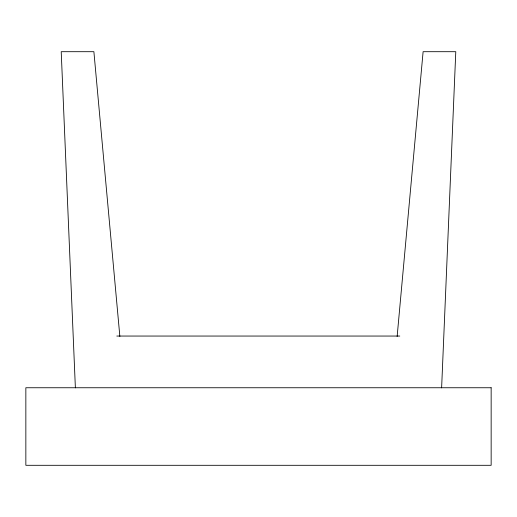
<?xml version="1.0" encoding="UTF-8"?>
<svg xmlns="http://www.w3.org/2000/svg" width="517" height="517" viewBox="0 0 517 517"><rect width="100%" height="100%" fill="white"/><g stroke="black" fill="none" stroke-linecap="round" stroke-linejoin="round"><path stroke-width="0.78" d="M441.621 387.86L455.787 51.7L423.113 51.7L397.14 336.477M116.803 336.05L399.777 336.05M119.86 336.477L93.887 51.7L61.213 51.7L75.379 387.86M491.15 387.75L25.85 387.75L25.85 465.3L491.15 465.3L491.15 387.75"/></g></svg>
